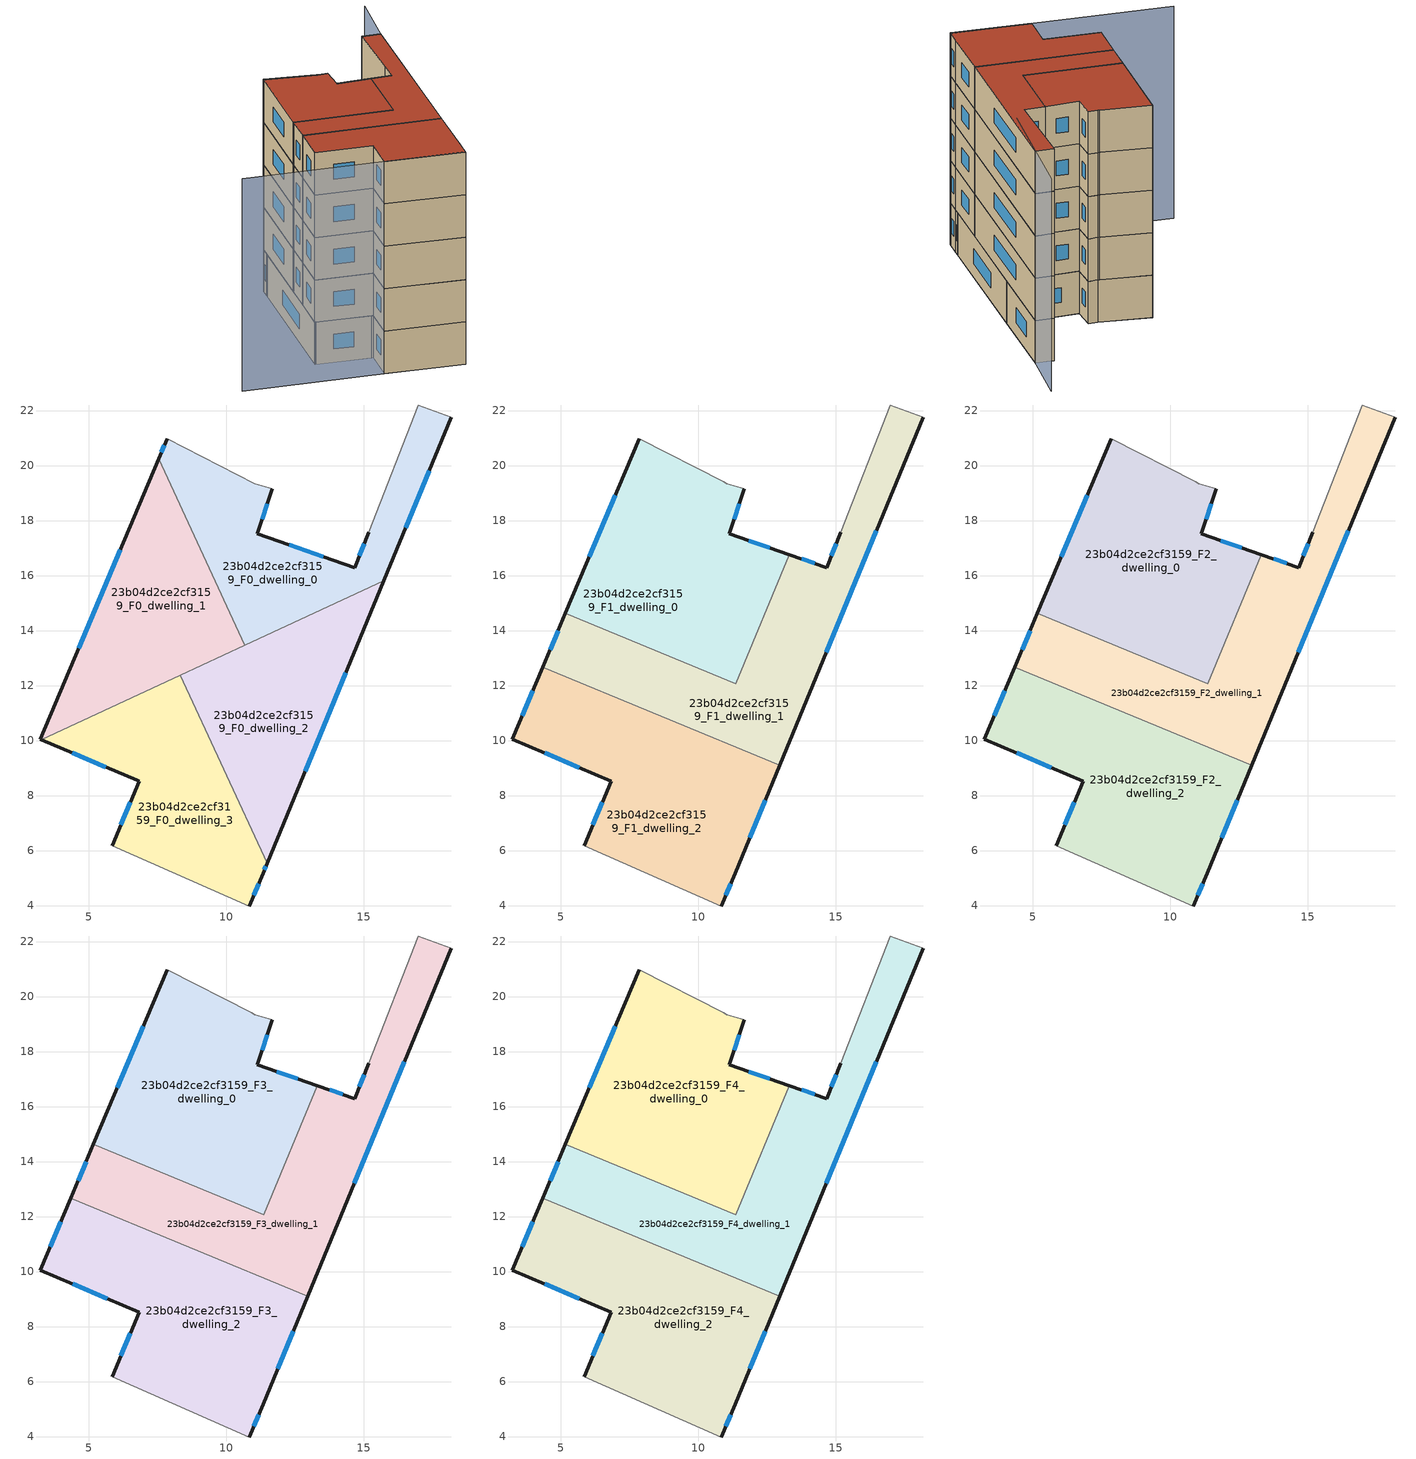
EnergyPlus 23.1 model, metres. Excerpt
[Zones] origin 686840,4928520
23b04d2ce2cf3159_F0_dwelling_0
 floor ground (EU_floor_Construction): 15.72,15.81 18.18,21.75 16.98,22.2 15.18,17.58 14.68,16.29 11.13,17.51 11.68,19.15 11.04,19.34 7.85,20.98 7.54,20.25 10.68,13.47 z0
 wall outside (EU_wall_Construction): 18.18,21.75 15.72,15.81 / 7.54,20.25 7.85,20.98 / 11.68,19.15 11.13,17.51 14.68,16.29 15.18,17.58 z0:3
 wall adiabatic (EU_wall_Construction): 15.18,17.58 16.98,22.2 18.18,21.75 / 7.85,20.98 11.04,19.34 11.68,19.15 z0:3
 wall to 23b04d2ce2cf3159_F0_dwelling_1 (EU_wall_Construction): 10.68,13.47 7.54,20.25 z0:3
 wall to 23b04d2ce2cf3159_F0_dwelling_2 (EU_wall_Construction): 15.72,15.81 10.68,13.47 z0:3
 window (EU_Window_Construction): 14.84,16.71 15.01,17.16 / 17.38,19.82 16.52,17.74 / 7.64,20.49 7.75,20.74 / 11.5,18.62 11.31,18.05 / 12.28,17.12 13.52,16.69 z0.98:2.02
23b04d2ce2cf3159_F0_dwelling_1
 floor ground (EU_floor_Construction): 10.68,13.47 7.54,20.25 3.24,10.04 3.26,10.03 z0
 wall outside (EU_wall_Construction): 3.26,10.03 3.24,10.04 7.54,20.25 z0:3
 wall to 23b04d2ce2cf3159_F0_dwelling_3 (EU_wall_Construction): 8.32,12.38 3.26,10.03 z0:3
 wall to 23b04d2ce2cf3159_F0_dwelling_2 (EU_wall_Construction): 10.68,13.47 8.32,12.38 z0:3
 window (EU_Window_Construction): 4.64,13.36 6.14,16.93 z0.98:2.02
23b04d2ce2cf3159_F0_dwelling_2
 floor ground (EU_floor_Construction): 11.49,5.55 15.72,15.81 8.32,12.38 z0
 wall outside (EU_wall_Construction): 15.72,15.81 11.49,5.55 z0:3
 wall to 23b04d2ce2cf3159_F0_dwelling_3 (EU_wall_Construction): 11.49,5.55 8.32,12.38 z0:3
 window (EU_Window_Construction): 14.35,12.47 12.86,8.88 z0.98:2.02
23b04d2ce2cf3159_F0_dwelling_3
 floor ground (EU_floor_Construction): 10.84,3.98 11.34,5.18 11.49,5.55 8.32,12.38 3.26,10.03 6.76,8.56 6.84,8.52 5.85,6.18 z0
 wall outside (EU_wall_Construction): 11.49,5.55 11.34,5.18 10.84,3.98 / 5.85,6.18 6.84,8.52 6.76,8.56 3.26,10.03 z0:3
 wall adiabatic (EU_wall_Construction): 10.84,3.98 5.85,6.18 z0:3
 window (EU_Window_Construction): 5.62,9.04 4.4,9.55 / 11.44,5.43 11.38,5.3 / 11.17,4.79 11,4.37 / 6.17,6.94 6.51,7.76 z0.98:2.02
23b04d2ce2cf3159_F1_dwelling_0
 floor to 23b04d2ce2cf3159_F0_dwelling_0 (EU_floor_Construction): 12.25,14.2 13.31,16.76 11.13,17.51 11.68,19.15 11.04,19.34 7.85,20.98 7.54,20.25 10.68,13.47 z3
 floor to 23b04d2ce2cf3159_F0_dwelling_1 (EU_floor_Construction): 10.68,13.47 7.54,20.25 5.17,14.63 9.4,12.88 z3
 floor to 23b04d2ce2cf3159_F0_dwelling_2 (EU_floor_Construction): 11.37,12.06 12.25,14.2 9.4,12.88 z3
 wall outside (EU_wall_Construction): 5.17,14.63 7.85,20.98 / 11.68,19.15 11.13,17.51 13.31,16.76 z3:6
 wall to 23b04d2ce2cf3159_F1_dwelling_1 (EU_wall_Construction): 13.31,16.76 11.37,12.06 5.17,14.63 z3:6
 wall adiabatic (EU_wall_Construction): 7.85,20.98 10.92,19.4 11.04,19.34 11.68,19.15 z3:6
 window (EU_Window_Construction): 6.04,16.69 6.98,18.92 / 11.5,18.62 11.31,18.05 / 11.84,17.27 12.6,17.01 z3.98:5.02
23b04d2ce2cf3159_F1_dwelling_1
 floor to 23b04d2ce2cf3159_F0_dwelling_1 (EU_floor_Construction): 9.4,12.88 5.17,14.63 4.34,12.66 6.77,11.66 z3
 floor to 23b04d2ce2cf3159_F0_dwelling_0 (EU_floor_Construction): 15.72,15.81 18.18,21.75 16.98,22.2 15.18,17.58 14.68,16.29 13.31,16.76 12.25,14.2 z3
 floor to 23b04d2ce2cf3159_F0_dwelling_2 (EU_floor_Construction): 12.96,9.11 15.72,15.81 12.25,14.2 11.37,12.06 9.4,12.88 8.32,12.38 9.1,10.7 z3
 floor to 23b04d2ce2cf3159_F0_dwelling_3 (EU_floor_Construction): 9.1,10.7 8.32,12.38 6.77,11.66 z3
 wall outside (EU_wall_Construction): 13.31,16.76 14.68,16.29 15.18,17.58 / 18.18,21.75 12.96,9.11 / 4.34,12.66 5.17,14.63 z3:6
 wall adiabatic (EU_wall_Construction): 15.18,17.58 16.98,22.2 18.18,21.75 z3:6
 wall to 23b04d2ce2cf3159_F1_dwelling_2 (EU_wall_Construction): 12.96,9.11 4.34,12.66 z3:6
 window (EU_Window_Construction): 13.75,16.61 14.23,16.45 / 14.84,16.71 15.01,17.16 / 16.48,17.64 14.65,13.22 / 4.61,13.3 4.9,13.99 z3.98:5.02
23b04d2ce2cf3159_F1_dwelling_2
 floor to 23b04d2ce2cf3159_F0_dwelling_3 (EU_floor_Construction): 10.84,3.98 11.34,5.18 11.49,5.55 9.1,10.7 6.77,11.66 3.26,10.03 6.84,8.52 5.85,6.18 z3
 floor to 23b04d2ce2cf3159_F0_dwelling_1 (EU_floor_Construction): 6.77,11.66 4.34,12.66 3.24,10.04 3.26,10.03 z3
 floor to 23b04d2ce2cf3159_F0_dwelling_2 (EU_floor_Construction): 11.49,5.55 12.96,9.11 9.1,10.7 z3
 wall outside (EU_wall_Construction): 12.96,9.11 11.34,5.18 10.84,3.98 / 5.85,6.18 6.84,8.52 3.24,10.04 4.34,12.66 z3:6
 wall adiabatic (EU_wall_Construction): 10.84,3.98 5.85,6.18 z3:6
 window (EU_Window_Construction): 3.6,10.9 3.98,11.81 / 12.43,7.83 11.86,6.46 / 11.17,4.79 11,4.37 / 6.17,6.94 6.51,7.76 / 5.67,9.02 4.41,9.55 z3.98:5.02
23b04d2ce2cf3159_F2_dwelling_0
 floor to 23b04d2ce2cf3159_F1_dwelling_0 (EU_floor_Construction): 11.37,12.06 13.31,16.76 11.13,17.51 11.68,19.15 11.04,19.34 10.92,19.4 7.85,20.98 5.17,14.63 z6
 wall outside (EU_wall_Construction): 5.17,14.63 7.85,20.98 / 11.68,19.15 11.13,17.51 13.31,16.76 z6:9
 wall to 23b04d2ce2cf3159_F2_dwelling_1 (EU_wall_Construction): 13.31,16.76 11.37,12.06 5.17,14.63 z6:9
 wall adiabatic (EU_wall_Construction): 7.85,20.98 10.92,19.4 11.04,19.34 11.68,19.15 z6:9
 window (EU_Window_Construction): 6.04,16.69 6.98,18.92 / 11.5,18.62 11.31,18.05 / 11.84,17.27 12.6,17.01 z6.98:8.02
23b04d2ce2cf3159_F2_dwelling_1
 floor to 23b04d2ce2cf3159_F1_dwelling_1 (EU_floor_Construction): 12.96,9.11 18.18,21.75 16.98,22.2 15.18,17.58 14.68,16.29 13.31,16.76 11.37,12.06 5.17,14.63 4.34,12.66 z6
 wall outside (EU_wall_Construction): 13.31,16.76 14.68,16.29 15.18,17.58 / 18.18,21.75 12.96,9.11 / 4.34,12.66 5.17,14.63 z6:9
 wall adiabatic (EU_wall_Construction): 15.18,17.58 16.98,22.2 18.18,21.75 z6:9
 wall to 23b04d2ce2cf3159_F2_dwelling_2 (EU_wall_Construction): 12.96,9.11 4.34,12.66 z6:9
 window (EU_Window_Construction): 13.75,16.61 14.23,16.45 / 14.84,16.71 15.01,17.16 / 16.48,17.64 14.65,13.22 / 4.61,13.3 4.9,13.99 z6.98:8.02
23b04d2ce2cf3159_F2_dwelling_2
 floor to 23b04d2ce2cf3159_F1_dwelling_2 (EU_floor_Construction): 11.34,5.18 12.96,9.11 4.34,12.66 3.24,10.04 6.84,8.52 5.85,6.18 10.84,3.98 z6
 wall outside (EU_wall_Construction): 12.96,9.11 11.34,5.18 10.84,3.98 / 5.85,6.18 6.84,8.52 3.24,10.04 4.34,12.66 z6:9
 wall adiabatic (EU_wall_Construction): 10.84,3.98 5.85,6.18 z6:9
 window (EU_Window_Construction): 3.6,10.9 3.98,11.81 / 12.43,7.83 11.86,6.46 / 11.17,4.79 11,4.37 / 6.17,6.94 6.51,7.76 / 5.67,9.02 4.41,9.55 z6.98:8.02
23b04d2ce2cf3159_F3_dwelling_0
 floor to 23b04d2ce2cf3159_F2_dwelling_0 (EU_floor_Construction): 11.37,12.06 13.31,16.76 11.13,17.51 11.68,19.15 11.04,19.34 10.92,19.4 7.85,20.98 5.17,14.63 z9
 wall outside (EU_wall_Construction): 5.17,14.63 7.85,20.98 / 11.68,19.15 11.13,17.51 13.31,16.76 z9:12
 wall to 23b04d2ce2cf3159_F3_dwelling_1 (EU_wall_Construction): 13.31,16.76 11.37,12.06 5.17,14.63 z9:12
 wall adiabatic (EU_wall_Construction): 7.85,20.98 10.92,19.4 11.04,19.34 11.68,19.15 z9:12
 window (EU_Window_Construction): 6.04,16.69 6.98,18.92 / 11.5,18.62 11.31,18.05 / 11.84,17.27 12.6,17.01 z9.98:11.02
23b04d2ce2cf3159_F3_dwelling_1
 floor to 23b04d2ce2cf3159_F2_dwelling_1 (EU_floor_Construction): 12.96,9.11 18.18,21.75 16.98,22.2 15.18,17.58 14.68,16.29 13.31,16.76 11.37,12.06 5.17,14.63 4.34,12.66 z9
 wall outside (EU_wall_Construction): 13.31,16.76 14.68,16.29 15.18,17.58 / 18.18,21.75 12.96,9.11 / 4.34,12.66 5.17,14.63 z9:12
 wall adiabatic (EU_wall_Construction): 15.18,17.58 16.98,22.2 18.18,21.75 z9:12
 wall to 23b04d2ce2cf3159_F3_dwelling_2 (EU_wall_Construction): 12.96,9.11 4.34,12.66 z9:12
 window (EU_Window_Construction): 13.75,16.61 14.23,16.45 / 14.84,16.71 15.01,17.16 / 16.48,17.64 14.65,13.22 / 4.61,13.3 4.9,13.99 z9.98:11.02
23b04d2ce2cf3159_F3_dwelling_2
 floor to 23b04d2ce2cf3159_F2_dwelling_2 (EU_floor_Construction): 11.34,5.18 12.96,9.11 4.34,12.66 3.24,10.04 6.84,8.52 5.85,6.18 10.84,3.98 z9
 wall outside (EU_wall_Construction): 12.96,9.11 11.34,5.18 10.84,3.98 / 5.85,6.18 6.84,8.52 3.24,10.04 4.34,12.66 z9:12
 wall adiabatic (EU_wall_Construction): 10.84,3.98 5.85,6.18 z9:12
 window (EU_Window_Construction): 3.6,10.9 3.98,11.81 / 12.43,7.83 11.86,6.46 / 11.17,4.79 11,4.37 / 6.17,6.94 6.51,7.76 / 5.67,9.02 4.41,9.55 z9.98:11.02
23b04d2ce2cf3159_F4_dwelling_0
 floor to 23b04d2ce2cf3159_F3_dwelling_0 (EU_floor_Construction): 11.37,12.06 13.31,16.76 11.13,17.51 11.68,19.15 11.04,19.34 10.92,19.4 7.85,20.98 5.17,14.63 z12
 wall outside (EU_wall_Construction): 5.17,14.63 7.85,20.98 / 11.68,19.15 11.13,17.51 13.31,16.76 z12:15
 wall to 23b04d2ce2cf3159_F4_dwelling_1 (EU_wall_Construction): 13.31,16.76 11.37,12.06 5.17,14.63 z12:15
 wall adiabatic (EU_wall_Construction): 7.85,20.98 10.92,19.4 11.04,19.34 11.68,19.15 z12:15
 window (EU_Window_Construction): 6.04,16.69 6.98,18.92 / 11.5,18.62 11.31,18.05 / 11.84,17.27 12.6,17.01 z12.98:14.02
 roof outside (EU_roof_Construction): 11.68,19.15 11.13,17.51 13.31,16.76 11.37,12.06 5.17,14.63 7.85,20.98 10.92,19.4 11.04,19.34 z15
23b04d2ce2cf3159_F4_dwelling_1
 floor to 23b04d2ce2cf3159_F3_dwelling_1 (EU_floor_Construction): 12.96,9.11 18.18,21.75 16.98,22.2 15.18,17.58 14.68,16.29 13.31,16.76 11.37,12.06 5.17,14.63 4.34,12.66 z12
 wall outside (EU_wall_Construction): 13.31,16.76 14.68,16.29 15.18,17.58 / 18.18,21.75 12.96,9.11 / 4.34,12.66 5.17,14.63 z12:15
 wall adiabatic (EU_wall_Construction): 15.18,17.58 16.98,22.2 18.18,21.75 z12:15
 wall to 23b04d2ce2cf3159_F4_dwelling_2 (EU_wall_Construction): 12.96,9.11 4.34,12.66 z12:15
 window (EU_Window_Construction): 13.75,16.61 14.23,16.45 / 14.84,16.71 15.01,17.16 / 16.48,17.64 14.65,13.22 / 4.61,13.3 4.9,13.99 z12.98:14.02
 roof outside (EU_roof_Construction): 18.18,21.75 12.96,9.11 4.34,12.66 5.17,14.63 11.37,12.06 13.31,16.76 14.68,16.29 15.18,17.58 16.98,22.2 z15
23b04d2ce2cf3159_F4_dwelling_2
 floor to 23b04d2ce2cf3159_F3_dwelling_2 (EU_floor_Construction): 11.34,5.18 12.96,9.11 4.34,12.66 3.24,10.04 6.84,8.52 5.85,6.18 10.84,3.98 z12
 wall outside (EU_wall_Construction): 12.96,9.11 11.34,5.18 10.84,3.98 / 5.85,6.18 6.84,8.52 3.24,10.04 4.34,12.66 z12:15
 wall adiabatic (EU_wall_Construction): 10.84,3.98 5.85,6.18 z12:15
 window (EU_Window_Construction): 3.6,10.9 3.98,11.81 / 12.43,7.83 11.86,6.46 / 11.17,4.79 11,4.37 / 6.17,6.94 6.51,7.76 / 5.67,9.02 4.41,9.55 z12.98:14.02
 roof outside (EU_roof_Construction): 12.96,9.11 11.34,5.18 10.84,3.98 5.85,6.18 6.84,8.52 3.24,10.04 4.34,12.66 z15
shading: -2.95,9.86 10.88,4.08 / 20.1,25.73 15.89,17 z0:15
[Building]
EU S2 Campaign: North Axis=0; Terrain=City; Solar Distribution=FullExterior
[Site:Location]
Bologna: Latitude=44.5; Longitude=11.25; Time Zone=1; Elevation=37
[SizingPeriod:WeatherFileDays]
AnnualSizingPeriod: Begin Month=1; Begin Day of Month=1; End Month=12; End Day of Month=31; Day of Week for Start Day=Monday; Use Weather File Daylight Saving Period=No; Use Weather File Rain and Snow Indicators=No
[MATERIAL]
EU_InternalMass_Material: Roughness=MediumRough; Thickness=0.1; Conductivity=1; Density=1800; Specific Heat=900; Thermal Absorptance=0.9; Solar Absorptance=0.7; Visible Absorptance=0.7
[MATERIAL:NOMASS] Roughness=MediumRough; Thermal Absorptance=0.9; Solar Absorptance=0.7; Visible Absorptance=0.7
Name | Thermal Resistance
EU_wall_NoMass | 0.905828
EU_roof_NoMass | 0.37593
EU_floor_NoMass | 0.67114
[WINDOWMATERIAL:SIMPLEGLAZINGSYSTEM]
EU_Window_SimpleGlazing: UFactor=4.52486; Solar Heat Gain Coefficient=0.85; Visible Transmittance=0.85
[CONSTRUCTION]
EU_wall_Construction: EU_wall_NoMass
EU_roof_Construction: EU_roof_NoMass
EU_floor_Construction: EU_floor_NoMass
EU_InternalMass_Construction: EU_InternalMass_Material
EU_Window_Construction: EU_Window_SimpleGlazing
[ZONE] Type=1; Multiplier=1; Ceiling Height=autocalculate; Floor Area=autocalculate; Part of Total Floor Area=Yes
Name | Volume
23b04d2ce2cf3159_F0_dwelling_0 | 92.1204
23b04d2ce2cf3159_F1_dwelling_0; 23b04d2ce2cf3159_F2_dwelling_0; 23b04d2ce2cf3159_F3_dwelling_0; 23b04d2ce2cf3159_F4_dwelling_0; 23b04d2ce2cf3159_F1_dwelling_1; 23b04d2ce2cf3159_F2_dwelling_1; 23b04d2ce2cf3159_F3_dwelling_1; 23b04d2ce2cf3159_F4_dwelling_1 | 122.822
23b04d2ce2cf3159_F0_dwelling_1 | 92.0999
23b04d2ce2cf3159_F0_dwelling_2 | 92.124
23b04d2ce2cf3159_F1_dwelling_2; 23b04d2ce2cf3159_F2_dwelling_2; 23b04d2ce2cf3159_F3_dwelling_2; 23b04d2ce2cf3159_F4_dwelling_2 | 122.82
23b04d2ce2cf3159_F0_dwelling_3 | 92.1079
[INTERNALMASS] Construction=EU_InternalMass_Construction
Name | Zone or ZoneList | Surface Area
23b04d2ce2cf3159_F0_dwelling_0_EU_InternalMass | 23b04d2ce2cf3159_F0_dwelling_0 | 30.7074
23b04d2ce2cf3159_F0_dwelling_1_EU_InternalMass | 23b04d2ce2cf3159_F0_dwelling_1 | 30.7031
23b04d2ce2cf3159_F0_dwelling_2_EU_InternalMass | 23b04d2ce2cf3159_F0_dwelling_2 | 30.7058
23b04d2ce2cf3159_F0_dwelling_3_EU_InternalMass | 23b04d2ce2cf3159_F0_dwelling_3 | 30.7028
23b04d2ce2cf3159_F1_dwelling_0_EU_InternalMass | 23b04d2ce2cf3159_F1_dwelling_0 | 40.9402
23b04d2ce2cf3159_F1_dwelling_1_EU_InternalMass | 23b04d2ce2cf3159_F1_dwelling_1 | 40.9406
23b04d2ce2cf3159_F1_dwelling_2_EU_InternalMass | 23b04d2ce2cf3159_F1_dwelling_2 | 40.9412
23b04d2ce2cf3159_F2_dwelling_0_EU_InternalMass | 23b04d2ce2cf3159_F2_dwelling_0 | 40.9402
23b04d2ce2cf3159_F2_dwelling_1_EU_InternalMass | 23b04d2ce2cf3159_F2_dwelling_1 | 40.9406
23b04d2ce2cf3159_F2_dwelling_2_EU_InternalMass | 23b04d2ce2cf3159_F2_dwelling_2 | 40.9412
23b04d2ce2cf3159_F3_dwelling_0_EU_InternalMass | 23b04d2ce2cf3159_F3_dwelling_0 | 40.9402
23b04d2ce2cf3159_F3_dwelling_1_EU_InternalMass | 23b04d2ce2cf3159_F3_dwelling_1 | 40.9406
23b04d2ce2cf3159_F3_dwelling_2_EU_InternalMass | 23b04d2ce2cf3159_F3_dwelling_2 | 40.9412
23b04d2ce2cf3159_F4_dwelling_0_EU_InternalMass | 23b04d2ce2cf3159_F4_dwelling_0 | 40.9402
23b04d2ce2cf3159_F4_dwelling_1_EU_InternalMass | 23b04d2ce2cf3159_F4_dwelling_1 | 40.9406
23b04d2ce2cf3159_F4_dwelling_2_EU_InternalMass | 23b04d2ce2cf3159_F4_dwelling_2 | 40.9412
[OTHEREQUIPMENT] Fuel Type=Electricity; Design Level Calculation Method=Watts/Area; Power per Zone Floor Area=1; Fraction Latent=0; Fraction Radiant=0; Fraction Lost=0; Carbon Dioxide Generation Rate=0; EndUse Subcategory=EU_Step8_InternalGains
Name | Zone or ZoneList or Space or SpaceList | Schedule
EU_Step8_InternalGain_23b04d2ce2cf3159_F0_dwelling_0_f000 | 23b04d2ce2cf3159_F0_dwelling_0 | EU_Step8_GainSchedule_23b04d2ce2cf3159_F0_dwelling_0_f000
EU_Step8_InternalGain_23b04d2ce2cf3159_F0_dwelling_1_f000 | 23b04d2ce2cf3159_F0_dwelling_1 | EU_Step8_GainSchedule_23b04d2ce2cf3159_F0_dwelling_1_f000
EU_Step8_InternalGain_23b04d2ce2cf3159_F0_dwelling_2_f000 | 23b04d2ce2cf3159_F0_dwelling_2 | EU_Step8_GainSchedule_23b04d2ce2cf3159_F0_dwelling_2_f000
EU_Step8_InternalGain_23b04d2ce2cf3159_F0_dwelling_3_f000 | 23b04d2ce2cf3159_F0_dwelling_3 | EU_Step8_GainSchedule_23b04d2ce2cf3159_F0_dwelling_3_f000
EU_Step8_InternalGain_23b04d2ce2cf3159_F1_dwelling_0_f000 | 23b04d2ce2cf3159_F1_dwelling_0 | EU_Step8_GainSchedule_23b04d2ce2cf3159_F1_dwelling_0_f000
EU_Step8_InternalGain_23b04d2ce2cf3159_F1_dwelling_1_f000 | 23b04d2ce2cf3159_F1_dwelling_1 | EU_Step8_GainSchedule_23b04d2ce2cf3159_F1_dwelling_1_f000
EU_Step8_InternalGain_23b04d2ce2cf3159_F1_dwelling_2_f000 | 23b04d2ce2cf3159_F1_dwelling_2 | EU_Step8_GainSchedule_23b04d2ce2cf3159_F1_dwelling_2_f000
EU_Step8_InternalGain_23b04d2ce2cf3159_F2_dwelling_0_f000 | 23b04d2ce2cf3159_F2_dwelling_0 | EU_Step8_GainSchedule_23b04d2ce2cf3159_F2_dwelling_0_f000
EU_Step8_InternalGain_23b04d2ce2cf3159_F2_dwelling_1_f000 | 23b04d2ce2cf3159_F2_dwelling_1 | EU_Step8_GainSchedule_23b04d2ce2cf3159_F2_dwelling_1_f000
EU_Step8_InternalGain_23b04d2ce2cf3159_F2_dwelling_2_f000 | 23b04d2ce2cf3159_F2_dwelling_2 | EU_Step8_GainSchedule_23b04d2ce2cf3159_F2_dwelling_2_f000
EU_Step8_InternalGain_23b04d2ce2cf3159_F3_dwelling_0_f000 | 23b04d2ce2cf3159_F3_dwelling_0 | EU_Step8_GainSchedule_23b04d2ce2cf3159_F3_dwelling_0_f000
EU_Step8_InternalGain_23b04d2ce2cf3159_F3_dwelling_1_f000 | 23b04d2ce2cf3159_F3_dwelling_1 | EU_Step8_GainSchedule_23b04d2ce2cf3159_F3_dwelling_1_f000
EU_Step8_InternalGain_23b04d2ce2cf3159_F3_dwelling_2_f000 | 23b04d2ce2cf3159_F3_dwelling_2 | EU_Step8_GainSchedule_23b04d2ce2cf3159_F3_dwelling_2_f000
EU_Step8_InternalGain_23b04d2ce2cf3159_F4_dwelling_0_f000 | 23b04d2ce2cf3159_F4_dwelling_0 | EU_Step8_GainSchedule_23b04d2ce2cf3159_F4_dwelling_0_f000
EU_Step8_InternalGain_23b04d2ce2cf3159_F4_dwelling_1_f000 | 23b04d2ce2cf3159_F4_dwelling_1 | EU_Step8_GainSchedule_23b04d2ce2cf3159_F4_dwelling_1_f000
EU_Step8_InternalGain_23b04d2ce2cf3159_F4_dwelling_2_f000 | 23b04d2ce2cf3159_F4_dwelling_2 | EU_Step8_GainSchedule_23b04d2ce2cf3159_F4_dwelling_2_f000
[ZONEVENTILATION:DESIGNFLOWRATE] Schedule=EU_AlwaysOn; Design Flow Rate Calculation Method=AirChanges/Hour; Air Changes per Hour=0.73129; Ventilation Type=Natural; Fan Pressure Rise=0; Fan Total Efficiency=1; Constant Term Coefficient=1; Temperature Term Coefficient=0; Velocity Term Coefficient=0; Velocity Squared Term Coefficient=0; Minimum Indoor Temperature=-100; Maximum Indoor Temperature=100; Delta Temperature=-100; Minimum Outdoor Temperature=-100; Maximum Outdoor Temperature=100; Maximum Wind Speed=40
Name | Zone or ZoneList or Space or SpaceList
EU_ConstantAir_23b04d2ce2cf3159_F0_dwelling_0 | 23b04d2ce2cf3159_F0_dwelling_0
EU_ConstantAir_23b04d2ce2cf3159_F0_dwelling_1 | 23b04d2ce2cf3159_F0_dwelling_1
EU_ConstantAir_23b04d2ce2cf3159_F0_dwelling_2 | 23b04d2ce2cf3159_F0_dwelling_2
EU_ConstantAir_23b04d2ce2cf3159_F0_dwelling_3 | 23b04d2ce2cf3159_F0_dwelling_3
EU_ConstantAir_23b04d2ce2cf3159_F1_dwelling_0 | 23b04d2ce2cf3159_F1_dwelling_0
EU_ConstantAir_23b04d2ce2cf3159_F1_dwelling_1 | 23b04d2ce2cf3159_F1_dwelling_1
EU_ConstantAir_23b04d2ce2cf3159_F1_dwelling_2 | 23b04d2ce2cf3159_F1_dwelling_2
EU_ConstantAir_23b04d2ce2cf3159_F2_dwelling_0 | 23b04d2ce2cf3159_F2_dwelling_0
EU_ConstantAir_23b04d2ce2cf3159_F2_dwelling_1 | 23b04d2ce2cf3159_F2_dwelling_1
EU_ConstantAir_23b04d2ce2cf3159_F2_dwelling_2 | 23b04d2ce2cf3159_F2_dwelling_2
EU_ConstantAir_23b04d2ce2cf3159_F3_dwelling_0 | 23b04d2ce2cf3159_F3_dwelling_0
EU_ConstantAir_23b04d2ce2cf3159_F3_dwelling_1 | 23b04d2ce2cf3159_F3_dwelling_1
EU_ConstantAir_23b04d2ce2cf3159_F3_dwelling_2 | 23b04d2ce2cf3159_F3_dwelling_2
EU_ConstantAir_23b04d2ce2cf3159_F4_dwelling_0 | 23b04d2ce2cf3159_F4_dwelling_0
EU_ConstantAir_23b04d2ce2cf3159_F4_dwelling_1 | 23b04d2ce2cf3159_F4_dwelling_1
EU_ConstantAir_23b04d2ce2cf3159_F4_dwelling_2 | 23b04d2ce2cf3159_F4_dwelling_2
[HVACTEMPLATE:THERMOSTAT] Constant Heating Setpoint=20; Constant Cooling Setpoint=50
EU_HeatOnly_23b04d2ce2cf3159_F0_dwelling_0; EU_HeatOnly_23b04d2ce2cf3159_F0_dwelling_1; EU_HeatOnly_23b04d2ce2cf3159_F0_dwelling_2; EU_HeatOnly_23b04d2ce2cf3159_F0_dwelling_3; EU_HeatOnly_23b04d2ce2cf3159_F1_dwelling_0; EU_HeatOnly_23b04d2ce2cf3159_F1_dwelling_1; EU_HeatOnly_23b04d2ce2cf3159_F1_dwelling_2; EU_HeatOnly_23b04d2ce2cf3159_F2_dwelling_0; EU_HeatOnly_23b04d2ce2cf3159_F2_dwelling_1; EU_HeatOnly_23b04d2ce2cf3159_F2_dwelling_2; EU_HeatOnly_23b04d2ce2cf3159_F3_dwelling_0; EU_HeatOnly_23b04d2ce2cf3159_F3_dwelling_1; EU_HeatOnly_23b04d2ce2cf3159_F3_dwelling_2; EU_HeatOnly_23b04d2ce2cf3159_F4_dwelling_0; EU_HeatOnly_23b04d2ce2cf3159_F4_dwelling_1; EU_HeatOnly_23b04d2ce2cf3159_F4_dwelling_2
[HVACTEMPLATE:ZONE:IDEALLOADSAIRSYSTEM] System Availability Schedule=EU_AlwaysOn; Maximum Heating Supply Air Temperature=50; Minimum Cooling Supply Air Temperature=13; Maximum Heating Supply Air Humidity Ratio=0.0156; Minimum Cooling Supply Air Humidity Ratio=0.0077; Heating Limit=NoLimit; Cooling Limit=NoLimit; Heating Availability Schedule=EU_AlwaysOn; Cooling Availability Schedule=EU_CoolingOff; Dehumidification Control Type=ConstantSensibleHeatRatio; Cooling Sensible Heat Ratio=0.7; Dehumidification Setpoint=60; Humidification Control Type=None; Humidification Setpoint=30; Outdoor Air Method=None; Outdoor Air Flow Rate per Person=0.00944; Outdoor Air Flow Rate per Zone Floor Area=0; Outdoor Air Flow Rate per Zone=0; Demand Controlled Ventilation Type=None; Outdoor Air Economizer Type=NoEconomizer; Heat Recovery Type=None; Sensible Heat Recovery Effectiveness=0.7; Latent Heat Recovery Effectiveness=0.65
Name | Template Thermostat
23b04d2ce2cf3159_F0_dwelling_0 | EU_HeatOnly_23b04d2ce2cf3159_F0_dwelling_0
23b04d2ce2cf3159_F0_dwelling_1 | EU_HeatOnly_23b04d2ce2cf3159_F0_dwelling_1
23b04d2ce2cf3159_F0_dwelling_2 | EU_HeatOnly_23b04d2ce2cf3159_F0_dwelling_2
23b04d2ce2cf3159_F0_dwelling_3 | EU_HeatOnly_23b04d2ce2cf3159_F0_dwelling_3
23b04d2ce2cf3159_F1_dwelling_0 | EU_HeatOnly_23b04d2ce2cf3159_F1_dwelling_0
23b04d2ce2cf3159_F1_dwelling_1 | EU_HeatOnly_23b04d2ce2cf3159_F1_dwelling_1
23b04d2ce2cf3159_F1_dwelling_2 | EU_HeatOnly_23b04d2ce2cf3159_F1_dwelling_2
23b04d2ce2cf3159_F2_dwelling_0 | EU_HeatOnly_23b04d2ce2cf3159_F2_dwelling_0
23b04d2ce2cf3159_F2_dwelling_1 | EU_HeatOnly_23b04d2ce2cf3159_F2_dwelling_1
23b04d2ce2cf3159_F2_dwelling_2 | EU_HeatOnly_23b04d2ce2cf3159_F2_dwelling_2
23b04d2ce2cf3159_F3_dwelling_0 | EU_HeatOnly_23b04d2ce2cf3159_F3_dwelling_0
23b04d2ce2cf3159_F3_dwelling_1 | EU_HeatOnly_23b04d2ce2cf3159_F3_dwelling_1
23b04d2ce2cf3159_F3_dwelling_2 | EU_HeatOnly_23b04d2ce2cf3159_F3_dwelling_2
23b04d2ce2cf3159_F4_dwelling_0 | EU_HeatOnly_23b04d2ce2cf3159_F4_dwelling_0
23b04d2ce2cf3159_F4_dwelling_1 | EU_HeatOnly_23b04d2ce2cf3159_F4_dwelling_1
23b04d2ce2cf3159_F4_dwelling_2 | EU_HeatOnly_23b04d2ce2cf3159_F4_dwelling_2
[SIZING:ZONE] Zone Cooling Design Supply Air Temperature Input Method=SupplyAirTemperature; Zone Cooling Design Supply Air Temperature=13; Zone Heating Design Supply Air Temperature Input Method=SupplyAirTemperature; Zone Heating Design Supply Air Temperature=50; Zone Cooling Design Supply Air Humidity Ratio=0.008; Zone Heating Design Supply Air Humidity Ratio=0.008; Cooling Design Air Flow Method=DesignDay; Cooling Design Air Flow Rate=0; Cooling Minimum Air Flow per Zone Floor Area=0.000762; Cooling Minimum Air Flow=0; Cooling Minimum Air Flow Fraction=0.2; Heating Design Air Flow Method=DesignDay; Heating Design Air Flow Rate=0; Heating Maximum Air Flow per Zone Floor Area=0.002032; Heating Maximum Air Flow=0.141576; Heating Maximum Air Flow Fraction=0.3; Account for Dedicated Outdoor Air System=No; Dedicated Outdoor Air System Control Strategy=NeutralSupplyAir; Dedicated Outdoor Air Low Setpoint Temperature for Design=autosize; Dedicated Outdoor Air High Setpoint Temperature for Design=autosize; Zone Load Sizing Method=Sensible Load Only No Latent Load; Zone Latent Cooling Design Supply Air Humidity Ratio Input Method=HumidityRatioDifference; Zone Cooling Design Supply Air Humidity Ratio Difference=0.005; Zone Latent Heating Design Supply Air Humidity Ratio Input Method=HumidityRatioDifference; Zone Humidification Design Supply Air Humidity Ratio Difference=0.005
23b04d2ce2cf3159_F0_dwelling_0; 23b04d2ce2cf3159_F0_dwelling_1; 23b04d2ce2cf3159_F0_dwelling_2; 23b04d2ce2cf3159_F0_dwelling_3; 23b04d2ce2cf3159_F1_dwelling_0; 23b04d2ce2cf3159_F1_dwelling_1; 23b04d2ce2cf3159_F1_dwelling_2; 23b04d2ce2cf3159_F2_dwelling_0; 23b04d2ce2cf3159_F2_dwelling_1; 23b04d2ce2cf3159_F2_dwelling_2; 23b04d2ce2cf3159_F3_dwelling_0; 23b04d2ce2cf3159_F3_dwelling_1; 23b04d2ce2cf3159_F3_dwelling_2; 23b04d2ce2cf3159_F4_dwelling_0; 23b04d2ce2cf3159_F4_dwelling_1; 23b04d2ce2cf3159_F4_dwelling_2
[SCHEDULE:CONSTANT]
Name | Hourly Value
EU_AlwaysOn | 1
EU_CoolingOff | 0
[SCHEDULE:FILE] Column Number=1; Rows to Skip at Top=0; Number of Hours of Data=8760; Column Separator=Comma; Interpolate to Timestep=No; Minutes per Item=60; Adjust Schedule for Daylight Savings=Yes
Name | File
EU_Step8_GainSchedule_23b04d2ce2cf3159_F0_dwelling_0_f000 | ../../schedules/23b04d2ce2cf3159/23b04d2ce2cf3159_F0_dwelling_0_f000_gain.csv
EU_Step8_GainSchedule_23b04d2ce2cf3159_F0_dwelling_1_f000 | ../../schedules/23b04d2ce2cf3159/23b04d2ce2cf3159_F0_dwelling_1_f000_gain.csv
EU_Step8_GainSchedule_23b04d2ce2cf3159_F0_dwelling_2_f000 | ../../schedules/23b04d2ce2cf3159/23b04d2ce2cf3159_F0_dwelling_2_f000_gain.csv
EU_Step8_GainSchedule_23b04d2ce2cf3159_F0_dwelling_3_f000 | ../../schedules/23b04d2ce2cf3159/23b04d2ce2cf3159_F0_dwelling_3_f000_gain.csv
EU_Step8_GainSchedule_23b04d2ce2cf3159_F1_dwelling_0_f000 | ../../schedules/23b04d2ce2cf3159/23b04d2ce2cf3159_F1_dwelling_0_f000_gain.csv
EU_Step8_GainSchedule_23b04d2ce2cf3159_F1_dwelling_1_f000 | ../../schedules/23b04d2ce2cf3159/23b04d2ce2cf3159_F1_dwelling_1_f000_gain.csv
EU_Step8_GainSchedule_23b04d2ce2cf3159_F1_dwelling_2_f000 | ../../schedules/23b04d2ce2cf3159/23b04d2ce2cf3159_F1_dwelling_2_f000_gain.csv
EU_Step8_GainSchedule_23b04d2ce2cf3159_F2_dwelling_0_f000 | ../../schedules/23b04d2ce2cf3159/23b04d2ce2cf3159_F2_dwelling_0_f000_gain.csv
EU_Step8_GainSchedule_23b04d2ce2cf3159_F2_dwelling_1_f000 | ../../schedules/23b04d2ce2cf3159/23b04d2ce2cf3159_F2_dwelling_1_f000_gain.csv
EU_Step8_GainSchedule_23b04d2ce2cf3159_F2_dwelling_2_f000 | ../../schedules/23b04d2ce2cf3159/23b04d2ce2cf3159_F2_dwelling_2_f000_gain.csv
EU_Step8_GainSchedule_23b04d2ce2cf3159_F3_dwelling_0_f000 | ../../schedules/23b04d2ce2cf3159/23b04d2ce2cf3159_F3_dwelling_0_f000_gain.csv
EU_Step8_GainSchedule_23b04d2ce2cf3159_F3_dwelling_1_f000 | ../../schedules/23b04d2ce2cf3159/23b04d2ce2cf3159_F3_dwelling_1_f000_gain.csv
EU_Step8_GainSchedule_23b04d2ce2cf3159_F3_dwelling_2_f000 | ../../schedules/23b04d2ce2cf3159/23b04d2ce2cf3159_F3_dwelling_2_f000_gain.csv
EU_Step8_GainSchedule_23b04d2ce2cf3159_F4_dwelling_0_f000 | ../../schedules/23b04d2ce2cf3159/23b04d2ce2cf3159_F4_dwelling_0_f000_gain.csv
EU_Step8_GainSchedule_23b04d2ce2cf3159_F4_dwelling_1_f000 | ../../schedules/23b04d2ce2cf3159/23b04d2ce2cf3159_F4_dwelling_1_f000_gain.csv
EU_Step8_GainSchedule_23b04d2ce2cf3159_F4_dwelling_2_f000 | ../../schedules/23b04d2ce2cf3159/23b04d2ce2cf3159_F4_dwelling_2_f000_gain.csv
